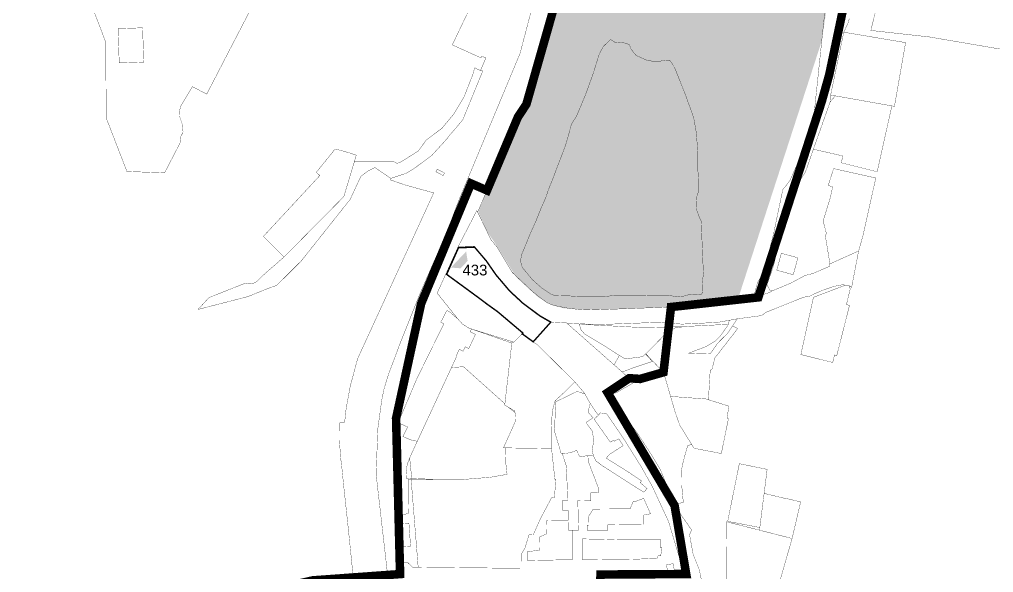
# Model space of a CAD drawing. Header units: millimetres. Extents: x 21689 to 31331, y 37531 to 43751.
# Drawn here: x 30198 to 30881, y 42237 to 42625 of the extents above; entities that cross this region are included whole.
import ezdxf

# ---------------------------------------------------------------- set-up
doc = ezdxf.new("R2010")
doc.units = ezdxf.units.MM
doc.linetypes.add('DASHEDX2', pattern=[1.5, 1, -0.5])
doc.linetypes.add('МЕЖА', pattern=[4, 1, -1, 1, -1])
for name, color, linetype, lineweight in [('0 . 11 - границы ДМ проект', 10, 'МЕЖА', 0), ('00 границы ОКН', 1, 'Continuous', 40), ('00 номер ОКН', 7, 'Continuous', 15), ('CONTUR', 150, 'Continuous', 9)]:
    doc.layers.add(name, color=color, linetype=linetype, lineweight=lineweight)
doc.layers.add('0.1 ОКН', color=1, linetype='Continuous', lineweight=9, transparency=0.4)
doc.layers.add('00 Дороги', color=252, linetype='Continuous', lineweight=9, transparency=0.2)
doc.layers.add('00 Парки и скверы', color=114, linetype='Continuous', lineweight=9, true_color=0x00a945, transparency=0.5)
doc.styles.get("Standard").update_dxf_attribs({"font": 'arial.ttf'})

# ---------------------------------------------------------------- blocks, each defined once
blk = doc.blocks.new('участки все')
at = {"layer": 'CONTUR', "const_width": 0.2}
for points in [[(7777.369482910002, 4593.638327179993), (7771.406198870001, 4613.669551699997), (7767.943862700002, 4625.272517869998), (7766.374618000002, 4630.546523889999), (7754.874309480001, 4655.34250793), (7747.320202490001, 4668.788116669995), (7734.572671820003, 4689.193215849998), (7725.916579309999, 4701.855701389999), (7722.874518840002, 4706.292261729998), (7718.572892570001, 4706.838121879998), (7717.20841381, 4705.239019369997), (7714.815375860002, 4708.305647749999), (7711.364436629999, 4713.468465919999), (7707.27656771, 4720.791028239997), (7700.526835090001, 4728.644344689993), (7683.584725480002, 4745.483684939994), (7674.877401559999, 4754.146972279996), (7663.721473789999, 4762.247752929994), (7657.77331972, 4756.488846479995), (7628.094354110003, 4765.693232509998), (7626.531003620003, 4766.127167679996), (7621.67824455, 4769.211458239995), (7618.42383253, 4772.841274439997), (7604.019490919999, 4790.841759849994), (7618.675608780002, 4823.247244689999), (7629.922425960001, 4823.695039849997), (7638.475441270002, 4813.444118189996), (7645.373750000003, 4803.538531359998), (7654.9215238, 4792.292383139996), (7664.170555740001, 4783.740799899999), (7676.124197380002, 4774.837807599993), (7683.72762134, 4770.491406089997), (7694.848542989999, 4769.90113405), (7738.75519476, 4731.159018709994), (7723.570342860003, 4721.041552769995), (7725.708293050001, 4718.948826379993), (7731.23357068, 4710.804259339995), (7744.464516060002, 4692.581749409997), (7753.962235930001, 4678.066385659993), (7760.496699810002, 4667.256378479993), (7765.307488640003, 4655.552766089996), (7770.586472880001, 4641.771993559996), (7782.476418770002, 4624.79001479), (7781.072859510001, 4621.291518039994), (7783.573884760001, 4607.643278669995), (7787.927032670002, 4596.746671399997), (7798.43618533, 4545.095972529998)], [(7707.92553004, 5309.158926929995), (7674.80545417, 5211.186429829999), (7670.582099859998, 5190.721172109995), (7669.26332034, 5180.351402559995), (7667.731494359999, 5155.414947089994), (7668.47068378, 5134.463703279994), (7678.088413860002, 5085.336612359999), (7680.013638600001, 5062.167216869995), (7679.030996410002, 5031.952371859996), (7676.117904770002, 5012.157047839995), (7662.21602131, 4959.130099409994), (7619.456054260002, 4856.585179509995), (7610.297087400002, 4832.485498839997), (7592.214136130002, 4791.142513029997), (7577.802535800002, 4755.113293189999), (7569.699151070003, 4733.337437869995), (7566.85712838, 4724.060983209994), (7565.10862576, 4715.667782579999), (7562.43778851, 4696.018741219996), (7561.158757330002, 4664.078430729998), (7578.294824570003, 4514.256568859994)], [(7544.937541890002, 4593.457024149997), (7541.777364360001, 4624.795305729996), (7538.266411200003, 4657.38895447), (7536.90465588, 4670.989759669995), (7536.46069394, 4673.996547299998), (7535.382087170001, 4687.803016699996), (7535.428409820001, 4699.972267769997), (7539.121818990003, 4700.195717369999), (7540.159628990001, 4709.849795899994), (7543.018259830002, 4725.435976319997), (7548.205285219999, 4744.836493759998), (7601.595988389999, 4861.14862606), (7581.043251450002, 4866.843297749998), (7571.185816680001, 4870.274217399995), (7571.541502800002, 4871.298767919994), (7582.699329430001, 4875.077913139998), (7588.353411980003, 4878.611329149993), (7600.380650660001, 4887.577144329997), (7609.991278069999, 4898.069955579995), (7613.02996358, 4901.903415599998), (7617.132482569999, 4906.640583559994), (7622.00089639, 4912.416020799995), (7635.984438370001, 4946.611791789997), (7634.39078907, 4947.026191669997), (7638.206919560001, 4955.917729409994), (7635.243395650002, 4956.993102029999), (7634.756056410002, 4955.860567949996), (7614.6352792, 4964.94861855), (7633.51988377, 5004.439326169995)], [(7685.788697830002, 4990.659048699999), (7681.059620560002, 4972.431524889994), (7678.698703310002, 4963.227707699996), (7676.207204900002, 4953.985889949996), (7673.5613031, 4944.456437299995), (7666.59743776, 4923.303140969998), (7660.649518960003, 4914.294244949997), (7651.169258240003, 4892.069480939994), (7641.574326960003, 4868.886475019994), (7632.379464910002, 4847.667335519997), (7637.343180510001, 4837.461370159996), (7641.684805389999, 4828.424925959996), (7645.77865299, 4823.452261389997), (7656.730597860001, 4805.294637669998), (7671.191679930001, 4791.653269609997), (7680.698870280001, 4784.287729719995), (7684.41425352, 4782.680848609998), (7688.398606270003, 4781.659847149996), (7696.176237580004, 4780.200767729999), (7703.812935870003, 4779.333844019995), (7711.907639839999, 4778.989905799994), (7768.059584750002, 4781.090144909998), (7776.089355520001, 4781.07719959), (7780.193430160001, 4781.344360269999), (7792.19777523, 4783.59055062), (7808.227581180003, 4784.235112489994), (7815.20652987, 4784.168256649994), (7821.652964600001, 4786.549544469999), (7825.453187909999, 4787.871353159993), (7827.180757550002, 4792.284884309999), (7828.76301287, 4798.310633889996), (7830.8039718, 4801.639370919998), (7832.50929791, 4805.253245729996), (7836.173890570001, 4816.65709031), (7837.922901149998, 4824.430279389999), (7839.908946220003, 4832.00983987), (7846.459384050001, 4863.389416929996), (7851.385283260002, 4869.653969039995), (7862.74332107, 4894.999957669999), (7867.939773260001, 4911.750323569998), (7879.734569380001, 5024.399262499995)], [(7893.034534760001, 4983.255786729998), (7892.610797110002, 4981.052284039993), (7889.240744910003, 4973.863915139999), (7889.240744910003, 4973.863915139999), (7880.046013819999, 4929.794883929993), (7879.774879970002, 4925.149054589994), (7867.934158120002, 4891.790491369997), (7862.452932980002, 4876.034481449998), (7856.784032980002, 4866.961317440001), (7853.51034275, 4860.841467169993), (7849.829560310002, 4845.767886259993), (7844.902529400002, 4827.673399019993), (7842.063567880003, 4818.596903919999), (7839.74988793, 4809.212367209998), (7835.345720460002, 4796.529851629995), (7837.529313990002, 4792.846432949999), (7839.303991209999, 4792.499261869997), (7836.73255633, 4791.098639329997), (7825.453187909999, 4787.871353159993), (7827.180757550002, 4792.284884309999), (7828.76301287, 4798.310633889996), (7830.8039718, 4801.639370919998), (7832.50929791, 4805.253245729996), (7836.173890570001, 4816.65709031), (7837.922901149998, 4824.430279389999), (7839.908946220003, 4832.00983987), (7846.459384050001, 4863.389416929996), (7851.385283260002, 4869.653969039995), (7862.74332107, 4894.999957669999), (7867.939773260001, 4911.750323569998), (7868.852000000003, 4920.386320569996), (7873.797071630001, 4925.290583639995), (7879.053521330003, 4944.000021959997), (7901.634062110002, 5081.843701489997)], [(7480.535525420001, 5004.121785349998), (7442.377854520001, 4930.466266819997), (7432.31726015, 4935.650294679995), (7425.564771480001, 4924.383719199999), (7423.88076796, 4921.509512369993), (7423.2885433, 4918.098590319998), (7423.415535480002, 4914.63665611), (7425.203807100003, 4909.29929078), (7425.755281590001, 4904.170862079998), (7425.60112612, 4902.593227109996), (7424.430532910003, 4901.901152669998), (7423.817843560001, 4896.500549829994), (7412.831869050002, 4875.208823579996), (7386.386566749999, 4876.163735599999), (7371.842358420003, 4913.766321619995), (7371.535014110003, 4966.840877769995), (7358.883146690001, 5000.024506139999)]]:
    blk.add_lwpolyline(points, dxfattribs=at)
for points in [[(7903.86391896, 5006.72987199), (7907.25560684, 5006.187941479999), (7906.438372000001, 5000.490478669998), (7908.36979588, 4999.930907509996), (7914.01084118, 4998.694538349998), (7908.23933204, 4975.083009409995), (7949.24936836, 4970.52509553), (8016.163992870003, 4959.090570349996), (8052.07740124, 4958.670678009999), (8057.441531980002, 4968.738498089995), (8056.570802320003, 4983.711761889994), (8054.75621729, 5097.04902857), (8048.522299460001, 5105.93444207), (8031.265151449998, 5106.768680589993), (7988.923581589999, 5115.796977039995), (7979.998528140001, 5117.423630959994), (7962.961935340001, 5065.394721709999), (7917.317175740001, 5076.173585919998), (7915.551578220003, 5076.460619469996), (7903.86391896, 5006.72987199)], [(7380.170722080002, 4976.358623879998), (7397.389497660002, 4976.934974099997), (7398.190604400003, 4952.842777399993), (7380.981979610002, 4952.276270669994), (7380.170722080002, 4976.358623879998)], [(7780.983845860003, 4789.862224969998), (7785.10837491, 4790.159072259994), (7789.042843850002, 4789.798832159998), (7790.500822000002, 4791.626501599996), (7790.178947849999, 4799.341399729994), (7790.808569070003, 4804.541739119995), (7790.618940390003, 4808.484627169994), (7790.266920649999, 4816.189986929996), (7789.232551510003, 4841.375726159997), (7788.078654950002, 4843.733384679996), (7786.129503830001, 4849.01320827), (7785.739436790001, 4857.4991477), (7787.31780851, 4861.964963239996), (7787.352329190001, 4869.444405539995), (7786.85626882, 4878.191966879996), (7786.92008556, 4888.890948099994), (7786.37800715, 4895.939220699998), (7785.746668150001, 4903.688857299997), (7784.100528860003, 4913.084025689997), (7783.168369710002, 4916.208286349996), (7777.995494630002, 4930.387436209996), (7771.188025490002, 4947.531603329997), (7769.236827500001, 4951.371464569994), (7767.196358230001, 4953.952697579996), (7766.256429080001, 4953.957089419994), (7763.03995157, 4954.186338069995), (7759.756800300002, 4953.326611769997), (7755.926794139999, 4953.325255429998), (7750.67243885, 4954.345704319996), (7743.55160115, 4957.554723879999), (7740.185180610002, 4961.706253669996), (7738.76895546, 4965.217925199999), (7735.72468599, 4966.244534179998), (7728.445606770002, 4966.955986339999), (7725.703055310001, 4968.747972689999), (7720.689987970001, 4963.974748869993), (7717.717247759999, 4958.570286499998), (7717.325751660003, 4957.166286149994), (7715.055436540002, 4949.961075079999), (7712.944729800002, 4943.383417749996), (7710.19855673, 4935.79549407), (7707.549863219999, 4928.696075929998), (7704.508048020001, 4921.392677749995), (7701.90465542, 4915.292562119997), (7698.057424980001, 4908.941492359998), (7696.345552090003, 4902.287728069998), (7693.99438601, 4894.373756859997), (7690.315669400003, 4884.660118839994), (7687.491965610004, 4877.233380859994), (7686.419961430002, 4874.48980476), (7684.44713729, 4869.080031149999), (7682.873309779999, 4865.56414142), (7680.217116620003, 4857.974838939997), (7676.806662850002, 4850.107086119999), (7673.302451380002, 4841.340771969997), (7669.504587589999, 4832.988952369997), (7663.209680330002, 4817.645390619997), (7662.660508910001, 4814.433810629998), (7662.79694488, 4812.241729469999), (7663.705895340001, 4808.907824229994), (7670.862974880002, 4800.228271599998), (7677.354768330002, 4794.46889507), (7683.77877905, 4790.160551289999), (7686.452984359999, 4789.129609729999), (7695.61019172, 4788.949402489998), (7704.651761270001, 4788.400967169997), (7722.003906550002, 4788.545284339998), (7729.254581650002, 4789.244265119996), (7751.001850979999, 4789.071288749997), (7765.634642160003, 4789.257242259998), (7774.676870120003, 4788.098799259998), (7780.983845860003, 4789.862224969998)], [(7780.983845860003, 4789.862224969998), (7774.676870120003, 4788.098799259998), (7765.634642160003, 4789.257242259998), (7751.001850979999, 4789.071288749997), (7729.254581650002, 4789.244265119996), (7722.003906550002, 4788.545284339998), (7704.651761270001, 4788.400967169997), (7695.61019172, 4788.949402489998), (7686.452984359999, 4789.129609729999), (7683.77877905, 4790.160551289999), (7677.354768330002, 4794.46889507), (7670.862974880002, 4800.228271599998), (7663.705895340001, 4808.907824229994), (7662.79694488, 4812.241729469999), (7662.660508910001, 4814.433810629998), (7663.209680330002, 4817.645390619997), (7669.504587589999, 4832.988952369997), (7673.302451380002, 4841.340771969997), (7676.806662850002, 4850.107086119999), (7680.217116620003, 4857.974838939997), (7682.873309779999, 4865.56414142), (7684.44713729, 4869.080031149999), (7686.419961430002, 4874.48980476), (7687.491965610004, 4877.233380859994), (7690.315669400003, 4884.660118839994), (7693.99438601, 4894.373756859997), (7696.345552090003, 4902.287728069998), (7698.057424980001, 4908.941492359998), (7701.90465542, 4915.292562119997), (7704.508048020001, 4921.392677749995), (7707.549863219999, 4928.696075929998), (7710.19855673, 4935.79549407), (7712.944729800002, 4943.383417749996), (7715.055436540002, 4949.961075079999), (7717.325751660003, 4957.166286149994), (7717.717247759999, 4958.570286499998), (7720.689987970001, 4963.974748869993), (7725.703055310001, 4968.747972689999), (7728.445606770002, 4966.955986339999), (7735.72468599, 4966.244534179998), (7738.76895546, 4965.217925199999), (7740.185180610002, 4961.706253669996), (7743.55160115, 4957.554723879999), (7750.67243885, 4954.345704319996), (7755.926794139999, 4953.325255429998), (7759.756800300002, 4953.326611769997), (7763.03995157, 4954.186338069995), (7766.256429080001, 4953.957089419994), (7767.196358230001, 4953.952697579996), (7769.236827500001, 4951.371464569994), (7771.188025490002, 4947.531603329997), (7777.995494630002, 4930.387436209996), (7783.168369710002, 4916.208286349996), (7784.100528860003, 4913.084025689997), (7785.746668150001, 4903.688857299997), (7786.37800715, 4895.939220699998), (7786.92008556, 4888.890948099994), (7786.85626882, 4878.191966879996), (7787.352329190001, 4869.444405539995), (7787.31780851, 4861.964963239996), (7785.739436790001, 4857.4991477), (7786.129503830001, 4849.01320827), (7788.078654950002, 4843.733384679996), (7789.232551510003, 4841.375726159997), (7790.266920649999, 4816.189986929996), (7790.618940390003, 4808.484627169994), (7790.808569070003, 4804.541739119995), (7790.178947849999, 4799.341399729994), (7790.500822000002, 4791.626501599996), (7789.042843850002, 4789.798832159998), (7785.10837491, 4790.159072259994), (7780.983845860003, 4789.862224969998)], [(7889.240744910003, 4973.863915139999), (7932.618570440002, 4966.549758119996), (7924.804018580002, 4921.839601709995), (7880.046013819999, 4929.794883929993), (7889.240744910003, 4973.863915139999)], [(7630.390832759999, 4948.987430599999), (7631.470011019999, 4948.280909109999), (7634.39078907, 4947.026191669997), (7635.984438370001, 4946.611791789997), (7622.00089639, 4912.416020799995), (7617.132482569999, 4906.640583559994), (7613.02996358, 4901.903415599998), (7609.991278069999, 4898.069955579995), (7600.380650660001, 4887.577144329997), (7588.353411980003, 4878.611329149993), (7582.699329430001, 4875.077913139998), (7571.541502800002, 4871.298767919994), (7560.338236229999, 4878.920280469996), (7555.027239490001, 4876.241608249999), (7550.431833030001, 4872.621982339995), (7542.95571962, 4856.546504709993), (7508.66507322, 4813.391678709995), (7491.452748179999, 4796.255274809999), (7485.139032430002, 4794.051952319998), (7471.39318672, 4788.442435089993), (7436.33498471, 4779.40924488), (7443.941945090002, 4787.702748429998), (7469.315920720001, 4797.764211759997), (7471.26979151, 4797.364296859996), (7472.739289360001, 4797.331797169994), (7474.724482950001, 4797.671400399995), (7475.951387770002, 4798.122613599996), (7477.383908880002, 4798.940677419996), (7479.19996582, 4800.642866089998), (7482.104290769999, 4803.53838831), (7496.536692310001, 4816.107370879996), (7538.556622359999, 4858.563854339998), (7545.909849560001, 4882.9411865), (7573.770575180002, 4882.994598549995), (7575.861857350003, 4881.772582099999), (7578.82059924, 4882.997275399997), (7590.624158820003, 4890.416520769999), (7596.413588980002, 4898.217849599998), (7607.35914225, 4906.420228839998), (7615.345916640002, 4916.007906249994), (7621.79744916, 4926.559086859998), (7622.855829880002, 4928.412874980001), (7627.92367395, 4941.335233409998), (7628.954157480002, 4943.979445859993), (7630.390832759999, 4948.987430599999)], [(7879.774879970002, 4925.149054589994), (7883.336960460001, 4929.204496759994), (7922.98904524, 4922.167390399998), (7912.69181752, 4875.975251759999), (7887.607681030001, 4882.229300199993), (7888.47188827, 4887.076047799993), (7867.934158120002, 4891.790491369997), (7879.774879970002, 4925.149054589994)], [(7482.119221150002, 4830.638075289993), (7521.681881920001, 4873.272182529996), (7519.237219680002, 4875.579606359999), (7532.37581636, 4891.818383229998), (7535.705378800002, 4891.137404989997), (7542.336701380001, 4889.265875879996), (7547.280262430001, 4887.540188439999), (7538.556622359999, 4858.563854339998), (7496.536692310001, 4816.107370879996), (7495.661292830002, 4817.06077135), (7482.119221150002, 4830.638075289993)], [(7604.079872280003, 4877.730537579999), (7609.1891536, 4875.072316319995), (7608.271964430001, 4873.296365889997), (7603.162683090002, 4875.954587129999), (7604.079872280003, 4877.730537579999)], [(7878.324148290001, 4866.321510319998), (7882.115755270003, 4878.183406349999), (7911.71452758, 4871.580233999994), (7902.716107200001, 4831.188182079998), (7899.660556130003, 4820.375011899996), (7879.542655540001, 4811.363080439995), (7876.406613940002, 4830.561018009998), (7876.972919660002, 4832.932337329999), (7874.773284070001, 4841.445981589997), (7879.782582120002, 4857.729215139996), (7881.450847039999, 4865.453639709994), (7878.324148290001, 4866.321510319998)], [(7631.846281090002, 4848.765495439998), (7632.379464910002, 4847.667335519997), (7637.343180510001, 4837.461370159996), (7641.684805389999, 4828.424925959996), (7645.77865299, 4823.452261389997), (7656.730597860001, 4805.294637669998), (7671.191679930001, 4791.653269609997), (7680.698870280001, 4784.287729719995), (7684.41425352, 4782.680848609998), (7688.398606270003, 4781.659847149996), (7696.176237580004, 4780.200767729999), (7703.812935870003, 4779.333844019995), (7711.907639839999, 4778.989905799994), (7768.059584750002, 4781.090144909998), (7776.089355520001, 4781.07719959), (7780.193430160001, 4781.344360269999), (7792.19777523, 4783.59055062), (7808.227581180003, 4784.235112489994), (7815.20652987, 4784.168256649994), (7821.652964600001, 4786.549544469999), (7825.453187909999, 4787.871353159993), (7836.73255633, 4791.098639329997), (7839.303991209999, 4792.499261869997), (7851.622661970004, 4797.640626989996), (7862.551310030001, 4803.43327211), (7864.035090130001, 4803.680552559999), (7865.450111520001, 4804.008885449999), (7868.2838281, 4804.905493999999), (7879.235934090001, 4809.617783949994), (7879.542655540001, 4811.363080439995), (7899.660556130003, 4820.375011899996), (7894.706556000001, 4794.640971549998), (7894.17893083, 4795.449046769994), (7892.152581940002, 4796.340068969999), (7888.327475510003, 4796.658634769999), (7885.050142520002, 4796.178816799998), (7881.64686819, 4795.31092874), (7873.785566130002, 4792.611306129998), (7867.241346850002, 4789.721518049999), (7865.787913510001, 4788.843775489993), (7860.913764970003, 4787.918408429999), (7834.843703400001, 4777.457614859995), (7831.417008250003, 4775.060091269995), (7814.52260539, 4772.808773469995), (7800.563674320001, 4770.262511119995), (7792.348130109999, 4769.898302109999), (7775.766005380003, 4769.102196839994), (7758.61479086, 4770.324797169997), (7716.330719380003, 4768.742221339999), (7694.848542989999, 4769.90113405), (7683.72762134, 4770.491406089997), (7676.124197380002, 4774.837807599993), (7664.170555740001, 4783.740799899999), (7654.9215238, 4792.292383139996), (7645.373750000003, 4803.538531359998), (7638.475441270002, 4813.444118189996), (7629.922425960001, 4823.695039849997), (7618.675608780002, 4823.247244689999), (7631.846281090002, 4848.765495439998)], [(7853.836603970001, 4803.776703809999), (7842.244077359999, 4806.874187449998), (7845.426134450001, 4818.765417989999), (7857.02819926, 4815.637788099993), (7853.836603970001, 4803.776703809999)], [(7867.983762780001, 4787.920158149995), (7890.57403037, 4796.434238159999), (7892.152581940002, 4796.340068969999), (7892.83751894, 4796.009583109997), (7893.170243290002, 4795.534490669997), (7893.773611, 4793.795259619997), (7891.114903980001, 4782.776013629998), (7893.276885670002, 4782.25291327), (7884.348381160002, 4747.07976547), (7882.75442654, 4747.474169049993), (7881.513574040001, 4742.193189779995), (7870.635059280001, 4744.89974067), (7867.60665252, 4745.656105819995), (7863.64168447, 4746.63680986), (7859.148832720002, 4747.755595839997), (7865.813006510001, 4778.073435469996), (7867.983762780001, 4787.920158149995)], [(7608.780547239999, 4769.358936309997), (7606.57760724, 4770.472662029998), (7610.844133890001, 4778.737308079995), (7613.192445930002, 4777.321357559994), (7618.42383253, 4772.841274439997), (7621.67824455, 4769.211458239995), (7626.531003620003, 4766.127167679996), (7628.094354110003, 4765.693232509998), (7627.154108760001, 4763.717635639994), (7630.906880820003, 4761.940182659993), (7626.214427270003, 4751.982064189993), (7623.702479510001, 4753.160520779995), (7622.26581638, 4750.112528289995), (7619.5256071, 4751.404479429999), (7617.73662584, 4747.551884069995), (7617.276878680001, 4745.608930039998), (7614.060925870003, 4738.688193729998), (7610.15186531, 4730.258074719997), (7609.903350270001, 4729.701881659996), (7599.199916280003, 4706.615841479993), (7590.058322029999, 4686.91587533), (7589.748854960003, 4686.950613439999), (7585.174947390001, 4688.000640689999), (7579.960330750001, 4690.310473569996), (7583.291509180002, 4696.91944772), (7576.688858929999, 4700.01053023), (7586.08744558, 4722.126553779999), (7589.956927080002, 4731.237277079999), (7595.323765590001, 4742.13506796), (7599.112137530003, 4749.867037439996), (7608.780547239999, 4769.358936309997)], [(7798.861820490002, 4757.078620329994), (7802.301680210003, 4760.335939339994), (7807.98220238, 4768.208932909998), (7808.9770852, 4771.793685909993), (7814.52260539, 4772.808773469995), (7807.828487330001, 4762.741308099998), (7802.29437072, 4757.246063439998), (7800.505399900001, 4755.353462059996), (7795.627700920002, 4748.318172749997), (7780.58419541, 4748.738503879998), (7792.524536510002, 4753.335665989994), (7798.861820490002, 4757.078620329994)], [(7622.488873040002, 4739.20915101), (7651.521075399999, 4713.234729179996), (7656.373088340003, 4755.820287979993), (7628.094354110003, 4765.693232509998), (7627.154108760001, 4763.717635639994), (7630.906880820003, 4761.940182659993), (7626.214427270003, 4751.982064189993), (7623.702479510001, 4753.160520779995), (7622.26581638, 4750.112528289995), (7619.5256071, 4751.404479429999), (7617.73662584, 4747.551884069995), (7617.276878680001, 4745.608930039998), (7614.060925870003, 4738.688193729998), (7622.488873040002, 4739.20915101)], [(7775.187205329999, 4767.221066219994), (7748.418731630001, 4766.660924639996), (7716.314598780002, 4768.342469649993), (7703.744788300003, 4769.004925529997), (7704.905564180001, 4765.137166989997), (7707.647599980003, 4762.005194859994), (7711.186288250003, 4759.961021089998), (7721.462127750001, 4753.813709289999), (7723.610486820001, 4752.400820789996), (7731.829218040002, 4747.095002809998), (7735.921802920002, 4744.652350029995), (7748.146297610002, 4746.255173519996), (7750.106758870002, 4748.245149119997), (7750.283960660003, 4748.062436659995), (7751.07617388, 4748.860303959999), (7763.510877100002, 4761.579865989996), (7767.633837510003, 4764.38672794), (7770.944895610002, 4766.416023999998), (7775.290443850001, 4766.77948723), (7775.27488777, 4767.069724289998), (7775.187205329999, 4767.221066219994)], [(7750.395771350003, 4748.180724259997), (7762.778830260002, 4735.321175319994), (7764.387910950002, 4730.036558899999), (7767.759500129999, 4718.384981209994), (7792.73180728, 4716.582636479993), (7794.314080880003, 4716.078412219999), (7795.550570620001, 4736.749399119996), (7796.845266830001, 4737.709572149993), (7798.89451065, 4745.498165359997), (7814.81796013, 4765.974278389999), (7811.236986250001, 4767.869099739997), (7807.828487330001, 4762.741308099998), (7802.29437072, 4757.246063439998), (7800.505399900001, 4755.353462059996), (7795.627700920002, 4748.318172749997), (7780.58419541, 4748.738503879998), (7792.524536510002, 4753.335665989994), (7798.861820490002, 4757.078620329994), (7802.301680210003, 4760.335939339994), (7807.98220238, 4768.208932909998), (7808.183637690003, 4768.955845749995), (7775.668927869999, 4767.333690059997), (7775.187205329999, 4767.221066219994), (7775.27488777, 4767.069724289998), (7775.290443850001, 4766.77948723), (7770.944895610002, 4766.416023999998), (7767.633837510003, 4764.38672794), (7763.510877100002, 4761.579865989996), (7751.07617388, 4748.860303959999), (7750.395771350003, 4748.180724259997)], [(7656.373088340003, 4755.820287979993), (7657.77331972, 4756.488846479995), (7663.721473789999, 4762.247752929994), (7674.877401559999, 4754.146972279996), (7683.584725480002, 4745.483684939994), (7700.526835090001, 4728.644344689993), (7692.686367130001, 4720.774419329995), (7686.814779600002, 4715.444338839996), (7685.65488368, 4711.532112289998), (7684.79614097, 4707.695274489998), (7684.524808720002, 4703.689443449999), (7684.312735350002, 4697.022714789993), (7684.289106039999, 4683.72312504), (7684.260634590002, 4681.863567739994), (7651.957251890002, 4682.288161059994), (7650.537589750001, 4682.30989733), (7659.286213720003, 4701.815877939997), (7659.057646110003, 4701.909377199998), (7659.091169060001, 4704.098856089993), (7658.62629385, 4707.045963249998), (7658.434253359999, 4708.218899379994), (7654.01342975, 4710.776577479999), (7651.416401800002, 4712.276335249997), (7651.521075399999, 4713.234729179996), (7656.373088340003, 4755.820287979993)], [(7731.829218040002, 4747.095002809998), (7735.921802920002, 4744.652350029995), (7748.146297610002, 4746.255173519996), (7750.106758870002, 4748.245149119997), (7755.03520173, 4742.919709549998), (7742.14013968, 4738.667163149999), (7733.821900999998, 4735.514536259993), (7728.109051290001, 4740.551987209998), (7731.829218040002, 4747.095002809998)], [(7653.063125520002, 4663.731295259997), (7641.181503670003, 4661.663220679998), (7631.610001420002, 4660.909771409999), (7621.827630460001, 4660.09955087), (7606.016951490001, 4660.051626279993), (7586.179478180001, 4660.865352459994), (7584.72907428, 4675.207510789994), (7587.606991820002, 4681.603425529996), (7614.070923490003, 4738.688040649998), (7622.488873040002, 4739.20915101), (7651.521075399999, 4713.234729179996), (7651.416401800002, 4712.276335249997), (7654.01342975, 4710.776577479999), (7658.62629385, 4707.045963249998), (7659.091169060001, 4704.098856089993), (7659.057646110003, 4701.909377199998), (7659.286213720003, 4701.815877939997), (7650.537589750001, 4682.30989733), (7651.957251890002, 4682.288161059994), (7652.173374239999, 4671.584890159997), (7653.063125520002, 4663.731295259997)], [(7776.99536611, 4644.313858179994), (7772.172936690001, 4642.847699309998), (7770.586472880001, 4641.771993559996), (7765.307488640003, 4655.552766089996), (7760.496699810002, 4667.256378479993), (7753.962235930001, 4678.066385659993), (7744.464516060002, 4692.581749409997), (7731.23357068, 4710.804259339995), (7725.708293050001, 4718.948826379993), (7729.022565800002, 4721.188073039993), (7729.316065279999, 4720.763580849998), (7746.064420080002, 4730.457109369999), (7746.407553640001, 4730.661854849997), (7762.778830260002, 4735.321175319994), (7764.387910950002, 4730.036558899999), (7770.779852660002, 4707.958776789993), (7774.093149930002, 4698.378083989999), (7782.524443460002, 4684.749045719996), (7779.720413260001, 4683.831981639996), (7777.817365260002, 4677.101145249995), (7776.05413094, 4670.358168169994), (7775.510519420001, 4666.856504939999), (7775.520212760003, 4656.386397160001), (7776.500746770001, 4645.971424779999), (7776.99536611, 4644.313858179994)], [(7702.133409600003, 4721.889771249997), (7707.65637202, 4720.125215509994), (7711.364436629999, 4713.468465919999), (7709.822325730002, 4707.452099509995), (7710.225339840002, 4706.995930659999), (7713.390385400002, 4703.407483989998), (7708.661750949999, 4700.229895829994), (7709.144793900003, 4699.122504079998), (7712.92626706, 4693.994625089995), (7713.752520699999, 4687.871997119997), (7712.874682850001, 4680.175466269997), (7713.573378159999, 4676.824781059993), (7709.232574569999, 4676.771242949995), (7708.11039206, 4676.628425129995), (7704.002489950003, 4676.111322799996), (7701.89005455, 4680.523649839996), (7698.662450030003, 4679.3730717), (7697.888194229999, 4679.094927299993), (7694.688238530002, 4678.443923969993), (7691.191826940002, 4678.677456399993), (7690.692252100001, 4678.705105249995), (7690.398656699999, 4680.429594159999), (7686.5917147, 4693.037835949995), (7686.458903910002, 4696.119858159996), (7686.50629917, 4697.909125969999), (7686.85151769, 4707.393805719999), (7687.363318890003, 4714.695942879997), (7702.133409600003, 4721.889771249997)], [(7767.759500129999, 4718.384981209994), (7792.73180728, 4716.582636479993), (7808.585301250001, 4711.589922939995), (7807.422526329999, 4702.917760539996), (7808.308946610003, 4702.684189489999), (7803.366079549999, 4678.329965889999), (7784.24269458, 4682.022748309996), (7782.524443460002, 4684.749045719996), (7774.093149930002, 4698.378083989999), (7770.779852660002, 4707.958776789993), (7767.759500129999, 4718.384981209994)], [(7654.01342975, 4710.776577479999), (7658.62629385, 4707.045963249998), (7658.434253359999, 4708.218899379994), (7654.01342975, 4710.776577479999)], [(7708.661750949999, 4700.229895829994), (7713.390385400002, 4703.407483989998), (7710.225339840002, 4706.995930659999), (7709.822325730002, 4707.452099509995), (7711.364436629999, 4713.468465919999), (7714.815375860002, 4708.305647749999), (7717.198569260003, 4705.249170069997), (7714.105363530001, 4702.426540619999), (7724.999277670002, 4687.009801829997), (7725.508285710002, 4686.292011129997), (7727.871301670003, 4687.795825469999), (7728.518898710001, 4686.985913179997), (7731.474529450003, 4688.660653369995), (7734.501541040001, 4683.894324919995), (7724.927669110002, 4677.760932899997), (7722.576889660001, 4675.096935469999), (7738.930039180002, 4664.856592519995), (7747.362289830002, 4659.127509059995), (7746.433066460003, 4657.87174106), (7751.24067788, 4653.798147889996), (7749.04169989, 4651.251825849999), (7743.840096330001, 4654.41145485), (7719.301421700002, 4670.167104299995), (7715.495045480001, 4673.01537275), (7713.573378159999, 4676.824781059993), (7712.874682850001, 4680.175466269997), (7713.752520699999, 4687.871997119997), (7712.92626706, 4693.994625089995), (7709.144793900003, 4699.122504079998), (7708.661750949999, 4700.229895829994)], [(7606.016951490001, 4660.051626279993), (7621.827630460001, 4660.09955087), (7631.610001420002, 4660.909771409999), (7641.181503670003, 4661.663220679998), (7653.063125520002, 4663.731295259997), (7652.173374239999, 4671.584890159997), (7651.957251890002, 4682.288161059994), (7684.260634590002, 4681.863567739994), (7686.581052050001, 4660.33811859), (7687.2602779, 4660.287719230001), (7686.303608730003, 4647.442413589997), (7684.4783303, 4647.750359009995), (7676.518726329999, 4632.75228167), (7671.361583890001, 4621.181283509999), (7668.443197200002, 4621.285965889998), (7665.486765010003, 4611.721265599998), (7662.872316870002, 4607.511309899993), (7662.813970350002, 4597.822238059998), (7590.70546148, 4598.556268089996), (7585.767174470003, 4660.061667919996), (7606.016951490001, 4660.051626279993)], [(7691.691248710002, 4678.639809929999), (7694.688238530002, 4678.443923969993), (7697.888194229999, 4679.094927299993), (7698.662450030003, 4679.3730717), (7701.89005455, 4680.523649839996), (7704.002489950003, 4676.111322799996), (7708.11039206, 4676.628425129995), (7709.232574569999, 4676.771242949995), (7709.752603839999, 4676.773280819994), (7709.991609709999, 4672.78963621), (7717.38679933, 4653.536480959999), (7717.342714730003, 4650.657166669996), (7711.814031360002, 4650.741815219997), (7711.879194069999, 4645.20083812), (7702.700920350001, 4645.311364779998), (7703.134190750003, 4624.624807519999), (7696.154933920003, 4624.671665249996), (7695.875217070002, 4638.405897419994), (7692.263933390001, 4638.321189449999), (7692.144352530002, 4645.532993869994), (7695.594908950003, 4645.570162829994), (7694.8667532, 4664.631241469993), (7694.430760400003, 4670.117896759999), (7691.691248710002, 4678.639809929999)], [(7582.162604600002, 4666.946833709997), (7583.375042760002, 4671.678254189996), (7584.512695180001, 4674.790825159994), (7584.719076650002, 4675.207663859997), (7586.179478180001, 4660.865352459994), (7585.679750130002, 4660.883003669995), (7582.281936139999, 4661.025026679999), (7582.453597930002, 4665.052384759998), (7582.162604600002, 4666.946833709997)], [(7815.98696658, 4671.206756729996), (7835.505968710001, 4667.227919009994), (7830.35159885, 4626.447001109998), (7807.818214120001, 4630.791988009995), (7815.98696658, 4671.206756729996)], [(7579.656011270002, 4635.165319239997), (7583.844919099999, 4636.401179509994), (7583.58723356, 4660.065044689996), (7585.767174470003, 4660.061667919996), (7590.70546148, 4598.556268089996), (7586.776089760002, 4598.596429429999), (7583.069946020001, 4602.113161189998), (7578.46920281, 4602.063602039998), (7577.77717243, 4613.034160479998), (7585.34211016, 4613.358334529999), (7584.200109130001, 4629.555764479999), (7579.756113400001, 4629.293806439993), (7579.656011270002, 4635.165319239997)], [(7748.86483386, 4646.884550470001), (7753.659253920003, 4636.071185209999), (7749.517226570002, 4635.284606039997), (7748.955523100001, 4635.173206609993), (7749.046134750003, 4628.681844029997), (7744.185149270001, 4628.616269859994), (7723.77128465, 4628.358823379996), (7723.824775299999, 4624.668018239994), (7715.803317320002, 4624.570833439997), (7709.283645060001, 4624.590654669999), (7709.235712969999, 4627.991375919999), (7710.298675100003, 4628.185100409996), (7710.233665219999, 4633.736075139998), (7710.30298827, 4634.345011479999), (7713.500158670001, 4639.386041439997), (7739.372111290002, 4639.519919989994), (7741.510911609999, 4644.667153659997), (7743.171587770001, 4644.711727139998), (7748.86483386, 4646.884550470001)], [(7833.37802946, 4650.380567559994), (7835.659676880002, 4649.835635769996), (7845.214480140002, 4647.539352829997), (7848.014166659999, 4646.866489969994), (7850.119071420002, 4646.53426344), (7855.001218259999, 4645.369518359999), (7858.99648564, 4644.408351359998), (7857.68029367, 4638.778526409994), (7853.271971969999, 4619.946098379994), (7852.993512410001, 4618.740366739999), (7844.427095510001, 4620.931516379998), (7839.157796720003, 4622.282188029996), (7832.94209189, 4623.867348989995), (7830.14301751, 4624.58020217), (7830.35159885, 4626.447001109998), (7832.001010910001, 4639.471694829997), (7832.331046450002, 4642.086631179998), (7833.37802946, 4650.380567559994)], [(7680.87610089, 4631.275572139995), (7696.022647920003, 4631.05366718), (7696.154933920003, 4624.671665249996), (7699.12468614, 4624.656196069998), (7699.106534070001, 4603.876550629997), (7697.186225770001, 4603.855952029997), (7667.427999430002, 4603.31157418), (7667.411905780001, 4608.791800819999), (7667.413082310003, 4609.521780169997), (7675.888212900002, 4610.512016019995), (7675.97134819, 4619.860709239998), (7680.7840392, 4621.997015449997), (7680.87610089, 4631.275572139995)], [(7807.00350889, 4630.484463019995), (7852.993512410001, 4618.740366739999), (7843.26481031, 4584.859458299994), (7834.176575140002, 4586.278599749996), (7819.181480350002, 4587.248181219998), (7817.91270148, 4587.327606799997), (7807.27126647, 4589.190527209997), (7807.00350889, 4630.484463019995)], [(7705.909675130001, 4618.452335539994), (7725.67404962, 4618.0897291), (7741.568225279999, 4618.366375959995), (7760.507847010001, 4618.346395789995), (7760.47859255, 4612.516866109996), (7761.56603685, 4612.350217159997), (7760.88892723, 4606.660606109995), (7758.948930140002, 4606.660308909996), (7758.771107070002, 4604.843038489998), (7741.130305290001, 4604.133134889998), (7705.934755059999, 4603.76200599), (7705.909675130001, 4618.452335539994)], [(7770.340506280001, 4596.315935449995), (7765.590002150002, 4595.628671729995), (7764.912736070001, 4600.379022829998), (7769.663240220001, 4601.066286489993), (7770.340506280001, 4596.315935449995)]]:
    blk.add_lwpolyline(points, close=True, dxfattribs=at)

msp = doc.modelspace()

# ---------------------------------------------------------------- hatches: boundary and pattern name
at = {"layer": '0.1 ОКН', "transparency": 33554585}
h = msp.add_hatch(color=1, dxfattribs=at)
h.dxf.hatch_style = 1
h.paths.add_polyline_path([(30507.19542191748, 42450.58971971081), (30512.12917238687, 42455.76536913268), (30511.08945486002, 42462.41543722161), (30500.41484334145, 42451.12419627099)])
at = {"layer": '00 Парки и скверы'}
h = msp.add_hatch(color=256, dxfattribs=at)
h.dxf.hatch_style = 1
edge = h.paths.add_edge_path()
edge.add_line((30837.66564028413, 43448.49250195999), (30812.705, 43443.575))
edge.add_line((30812.705, 43443.575), (30797.5685287, 43373.25902415999))
edge.add_line((30797.5685287, 43373.25902415999), (30627.79324233, 42979.09036925))
edge.add_line((30627.79324233, 42979.09036925), (30572.79299257, 42815.92515511))
edge.add_line((30572.79299257, 42815.92515511), (30581.39016593, 42739.20179252))
edge.add_arc((30249.48384435861, 42713.11291832956), 332.9300762255876, -17.809761889056517, 4.494386422828882, ccw=False)
edge.add_line((30566.45901090272, 42611.28375035737), (30553.34306316, 42565.66186988))
edge.add_line((30553.34306316, 42565.66186988), (30547.39514436, 42556.65297385999))
edge.add_line((30547.39514436, 42556.65297385999), (30525.72109807281, 42505.24778370114))
edge.add_line((30525.72109807281, 42505.24778370114), (30519.59445270215, 42490.08303495483))
edge.add_line((30519.59445270215, 42490.08303495483), (30525.77327844033, 42476.32909762868))
edge.add_line((30525.77327844033, 42476.32909762868), (30531.51630957238, 42468.02733168646))
edge.add_line((30531.51630957238, 42468.02733168646), (30546.18834615622, 42444.39419392675))
edge.add_line((30546.18834615622, 42444.39419392675), (30561.80669526546, 42430.22277882503))
edge.add_line((30561.80669526546, 42430.22277882503), (30568.5166654857, 42426.25480325487))
edge.add_line((30568.5166654857, 42426.25480325487), (30574.00752455966, 42424.05975937121))
edge.add_line((30574.00752455966, 42424.05975937121), (30579.57864578904, 42422.5833032736))
edge.add_line((30579.57864578904, 42422.5833032736), (30596.02313063858, 42421.44534646118))
edge.add_line((30596.02313063858, 42421.44534646118), (30654.79206253201, 42423.33492174573))
edge.add_line((30654.79206253201, 42423.33492174573), (30701.08874625845, 42426.93342907783))
edge.add_line((30701.08874625845, 42426.93342907783), (30760.54269703, 42610.05054054506))
edge.add_line((30760.54269703, 42610.05054054506), (30778.50243595436, 42728.91302362859))
edge.add_line((30778.50243595436, 42728.91302362859), (30803.3609013592, 42817.33160514727))
edge.add_line((30803.3609013592, 42817.33160514727), (30803.3008655, 42917.58893999999))
edge.add_line((30803.3008655, 42917.58893999999), (30727.12125978842, 42949.31015614787))
edge.add_line((30727.12125978842, 42949.31015614787), (30753.54849057009, 43004.99464168134))
edge.add_line((30753.54849057009, 43004.99464168134), (30822.937875, 42972.639149))
edge.add_line((30822.937875, 42972.639149), (30917.04698627026, 42930.24588992725))
edge.add_line((30917.04698627026, 42930.24588992725), (30876.746297, 42794.814263))
edge.add_line((30876.746297, 42794.814263), (30944.611574, 42759.913109))
edge.add_line((30944.611574, 42759.913109), (30954.3674573298, 42750.81159937254))
edge.add_line((30954.3674573298, 42750.81159937254), (31030.73415586495, 42735.24752812337))
edge.add_line((31030.73415586495, 42735.24752812337), (31057.15772466, 42750.27677828999))
edge.add_line((31057.15772466, 42750.27677828999), (31261.16372977, 43239.22040074999))
edge.add_line((31261.16372977, 43239.22040074999), (31200.22801675, 43266.25338926))
edge.add_line((31200.22801675, 43266.25338926), (31159.339921, 43264.733556))
edge.add_line((31159.339921, 43264.733556), (31091.974415, 43325.5783))
edge.add_line((31091.974415, 43325.5783), (31030.83524853704, 43397.77160590068))
edge.add_line((31030.83524853704, 43397.77160590068), (30974.06390645161, 43434.0146775))
edge.add_line((30974.06390645161, 43434.0146775), (30837.66564028413, 43448.49250195999))

# ---------------------------------------------------------------- linework, layer by layer
at = {"layer": '0 . 11 - границы ДМ проект', "color": 7, "linetype": 'DASHEDX2', "lineweight": 100, "ltscale": 9, "transparency": 33554687, "const_width": 6, "flags": 128}
msp.add_lwpolyline([(22946.72510491731, 37638.62634446474), (22902.58275362352, 38352.09544947399), (23040.30552195036, 38403.74699439852), (23117.28987673577, 38401.20998066332), (23331.1420536978, 38342.16201107599), (23767.91543332974, 38429.68248831519), (23839.74239124, 38479.18059107), (23935.86335432742, 38610.41912232844), (23988.40132216, 38646.94820499), (24015.49430024, 38690.25421504), (24098.8452309, 38777.81996658), (24145.02916959996, 38828.88408843358), (24135.93365142038, 38857.74903914007), (24309.79136626136, 39159.02335676074), (24384.57904334093, 39142.81432697957), (24479.69044304418, 39275.03790042002), (24546.54025369158, 39209.37293054136), (24750.00699521847, 39350.12800903574), (25003.87553727916, 39639.79523174531), (25413.16423419, 40107.12354530999), (25363.28122043863, 40286.1963412378), (24989.22853481921, 40491.13671530629), (25395.27705222245, 40838.84090474431), (25660.55687700859, 41058.1212780236), (25845.23661174224, 41208.91797594001), (25792.92225945706, 41266.22521493745), (25888.27287515579, 41383.12165802711), (26058.62504157837, 41521.64746533834), (26092.19545014985, 41658.69000876763), (26130.82507784197, 41752.52885494488), (26159.06766021, 41742.26863351999), (26300.90294768, 42104.40990112), (26325.33535177233, 42112.11412577571), (26524.47797661, 42049.11658247), (26659.51670021, 41994.10879823), (26661.29681694, 41997.38156593999), (26646.24186780636, 42050.66573332276), (26706.45990802, 42026.98113369), (26859.65240616, 41970.83280222), (27006.59161047, 41919.76309608), (27172.97754121135, 41911.40656938787), (27384.06492399187, 41951.12446427483), (27369.53217738251, 42033.5881556695), (27673.2432763, 42086.299163), (27976.36208943, 41979.68805869), (28033.35021731, 41963.2255317), (28102.86024026, 41962.56134384), (28159.53544921, 41928.27357007), (28328.59992242, 41835.13504241), (28499.53452968, 41807.32807047), (28720.17246485, 41761.45017348), (29052.46195313211, 41622.8362771675), (29045.52470487974, 41606.09317728942), (29058.01506483, 41600.91798700999), (29065.19261988, 41619.04810909), (29089.18447916, 41611.33081662), (29476.61138263, 41567.36910858), (29694.10996345, 41552.13846409999), (29707.82845489, 41609.00136489), (29818.275139065, 41584.49707639499), (29941.90103675, 41545.70507110999), (30079.67228635, 41531.56698092), (30099.06303546, 41598.89996296), (30133.54357397405, 41631.14582509244), (30187.92633103131, 41657.25471079486), (30321.6596071154, 41749.6743683796), (30401.38263574907, 41749.67436839595), (30509.19471491012, 41676.73679472978), (30617.63335427429, 41749.6743684403), (30608.36187039, 41787.70236535), (30599.77219858887, 41907.49940916979), (30613.24786402192, 41930.64783038972), (30611.36174401594, 41954.38579577781), (30596.20036098, 41953.50793184999), (30593.66803204827, 42010.24730760449), (30597.05242802, 42063.37447629), (30605.37673080241, 42235.81472535373), (30665.45288897015, 42236.16617940241), (30657.33209828, 42284.13072247), (30610.31596798244, 42363.40028195169), (30625.51081777, 42373.5175948), (30633.15317981222, 42373.02058397977), (30649.52445566, 42377.67990423), (30654.80521015, 42423.44887381999), (30716.02784902182, 42430.23311197), (30760.54269703, 42567.64931254999), (30765.79914673, 42586.35875087), (30791.94896227, 42710.48550226), (30846.36596234, 42699.40050186), (30866.74415354, 42759.78235986999), (30939.13356086, 42753.23395767), (31030.96140422, 42735.48796885), (31057.15772466, 42750.27677828999), (31131.35464117867, 42919.39390898121), (31178.70652303, 43049.99406818), (31223.89605601, 43155.77153143999), (31261.16372977, 43239.22040074999), (31200.22801675, 43266.25338926), (31159.04111994206, 43264.61713918535), (31092.90331316364, 43324.58746368033), (31030.83524853704, 43397.77160590068), (30974.06390645161, 43434.0146775), (30837.6789623, 43448.49250195999), (30812.705, 43443.575), (30797.5685287, 43373.25902415999), (30670.04491227509, 43084.43450838327), (30627.79324233, 42979.09036925), (30572.79299257, 42815.92515511), (30581.39016593, 42739.20179252), (30580.07135906, 42670.05223768999), (30572.53432323, 42633.01777761), (30553.34306316, 42565.66186988), (30547.39514436, 42556.65297385999), (30525.72109807281, 42505.24778370114), (30514.50603629337, 42510.1075917977), (30479.51154115131, 42425.85737494091), (30461.95050270375, 42345.3832640727), (30464.74984954377, 42236.14262650891), (30403.52050363, 42231.71695613999), (30361.99926578958, 42222.30444943784), (30262.36972906, 42221.18809992), (30097.98451162034, 42200.40990911882), (30088.9462716438, 42269.8882103679), (30058.49243754998, 42273.90206414821), (30000.91284802227, 42267.83146293058), (30008.92580966462, 42181.87578158897), (29926.0240286, 42170.85978648), (29838.03744895606, 42159.36450204132), (29837.12383709, 42151.41822664), (29801.61662566, 42150.51865913999), (29804.07857113, 42118.48481974), (29746.29346473, 42112.7697388), (29727.00532503, 42117.6116394), (29726.76722718, 42121.26287929999), (29669.98646400891, 42116.48262229375), (29667.12373654, 42186.75173099), (29663.62250802323, 42276.82476183268), (29664.83122397, 42334.19663553), (29729.6717126, 42336.193867), (29743.29418113489, 42425.80320210827), (29681.44663512, 42426.64211347999), (29599.85191165767, 42422.04241824291), (29585.2883337, 42460.05436807999), (29593.54794175791, 42547.89601419552), (29586.22551206196, 42640.93108877819), (29612.42445620809, 42670.25992293473), (29566.57327661007, 42703.24376872109), (29536.54874412536, 42712.38059703462), (29485.12816521317, 42721.10504353844), (29445.22086842424, 42718.94205858544), (29271.8683758008, 42704.275412847), (29252.91371590861, 42692.41130837031), (29197.94774281655, 42673.03837105441), (29178.85069025564, 42668.76578992854), (29146.59228414582, 42665.68223076125), (29091.04407576824, 42663.10135964528), (29090.11812220958, 42694.3862204944), (29093.43460651, 42735.40527866999), (29109.45848563, 42731.73992254), (29114.94309622, 42754.24594576), (29105.61053462, 42762.56884649), (29115.29978938, 42813.46049171998), (29163.59491738, 42900.00099385998), (29195.32188205725, 42957.40854522219), (29200.52688315276, 43020.60481448934), (29169.0348664884, 43102.91209733505), (29094.38675376727, 43130.15592398119), (29034.06840834477, 43130.53740879444), (28931.04700203988, 43118.36538761878), (28819.40132517502, 43060.1083569729), (28798.63147856092, 43021.64063544854), (28799.7435021884, 42985.87842207693), (28707.96440893, 42909.0252998), (28686.58712993, 42891.67506201), (28665.24172863, 42871.73188222), (28655.12156687, 42859.96682858), (28647.8454703233, 42848.50093817119), (28636.34679172, 42823.08426065998), (28630.35631558, 42817.17597907998), (28632.11378886, 42786.96902715998), (28651.55515831, 42783.79133726), (28691.77825436, 42770.27542617), (28688.63081614, 42759.99360695), (28685.89634234, 42758.395475), (28674.40357506, 42734.05142049), (28670.95833958, 42721.95415807), (28465.92243485, 42806.49441173999), (28422.23013497, 42822.02345847999), (28375.90015172562, 42835.07284409375), (28353.71044403, 42839.03267097), (28334.90488412, 42842.59063102999), (28324.44671292, 42844.67077209), (28310.37114872, 42860.63633377), (28285.15205339, 42868.53187519), (28273.81454987, 42871.96611958), (28249.68513326, 42869.3955872), (28186.52221434, 42849.6226981), (28159.72536623, 42849.83301478), (28118.7520382, 42863.99044072), (28094.80339647, 42888.24721246999), (28084.70744497, 42900.92183890999), (28068.74021725, 42924.61639976), (28025.61975184, 42901.73660556), (28004.08109117972, 42892.69564847947), (27951.91534533, 42913.21458231), (27851.65384584, 42849.78959597999), (27793.90021593, 42819.52381693), (27766.58818120009, 42881.70391995375), (27711.87730359, 42969.56031198999), (27682.20288296, 43019.56488889), (27636.09043013979, 43064.50141860492), (27679.03864238, 43117.90435856), (27700.15518098, 43145.10110915), (27730.28271017, 43232.44009601999), (27705.34812259, 43256.96201344999), (27691.78757115, 43306.55985731), (27688.55318108, 43316.06942275), (27675.10490733, 43337.73544350999), (27671.01535535, 43346.90810372999), (27667.81279636, 43356.53718306), (27665.86817049, 43367.33700387), (27665.76157527, 43376.04867013999), (27664.77821631, 43381.0537483), (27419.58575883, 43272.55799286), (27422.81890232, 43266.22781288), (27362.66618872, 43207.29930538999), (27358.27070715, 43197.79592644), (27315.1139971, 43177.12668317), (27276.84908718915, 43176.61480263399), (27257.44257907, 43175.75043457), (27253.83522487, 43180.49569694), (27248.87528509, 43187.0316803), (27238.09405866, 43198.05682708), (27218.2906013, 43206.98012085999), (27213.36000158, 43207.59562595), (27202.43088473, 43208.96298995999), (27239.74494121, 43225.54168404), (27236.35203919, 43231.88367116999), (27229.04059708, 43245.5056996), (27224.7919333, 43253.43079929), (27207.05858072, 43286.52251904), (27191.90159477, 43314.8047647), (27189.95716867, 43318.43455863999), (27109.8155034583, 43276.32721771863), (27075.56251106304, 43340.35164834721), (27088.28707410454, 43348.01419796925), (27054.82285237402, 43405.38715549072), (27040.01979227071, 43396.5861994771), (27025.14479362, 43422.09829729), (27004.0522851, 43461.84151952), (26932.7948389365, 43645.54539120022), (26914.14332032, 43691.79969043), (26899.52170033536, 43700.4603268652), (26872.12889142, 43716.99325630999), (26742.38825656, 43504.7787994), (26736.34406321, 43496.67130718), (26723.67678734062, 43483.84389091872), (26681.04643538447, 43469.92038556974), (26667.11473136, 43474.54131756999), (26618.21939752, 43488.580173), (26621.70934231434, 43502.66356837877), (26587.49212292, 43510.32086384), (26573.52049759, 43508.91481131), (26527.89831783, 43493.7733508), (26492.74337841, 43503.26176598), (26478.24389174, 43499.38377904), (26452.06606417, 43505.4146991), (26442.19252203, 43502.57587906), (26426.70071564, 43506.38314202), (26416.40311168401, 43498.79249127808), (26374.87207378044, 43508.44730635364), (26369.59399416, 43485.7275049), (26357.37897582, 43433.16417905), (26343.06381791, 43372.10294825), (26343.6786678, 43335.85391939999), (26278.09074762, 43335.36827745), (26275.09534301, 43319.34402715), (26179.58192185, 43336.14676937), (26136.0703548, 43350.43318253), (26129.55201155, 43332.91286215), (26114.20971186, 43338.64784688), (26048.35506142, 43335.76626929), (26042.26797116, 43335.95948355999), (26041.86472939, 43305.05540941), (26039.99378916, 43285.4039008), (25993.77193184, 43297.06179436), (25935.5510216779, 43314.57112050176), (25864.48503190899, 43314.71083805125), (25836.10421571, 43306.43559883999), (25791.05976241, 43309.43539477998), (25778.10259833695, 43340.97405016523), (25720.40281878272, 43383.90496312183), (25692.70917659845, 43506.69747200866), (25567.19248572541, 43536.12495177098), (25552.485220205, 43470.44520091499), (25520.71834065221, 43350.23187363416), (25464.4193899, 43088.87516373), (25450.37931466959, 42940.3471690628), (25403.20398030043, 42900.12233338031), (25517.16577832257, 42564.61468707081), (25324.39, 42333.51), (25231.57343895118, 42248.42380332648), (25084.91206923162, 42241.31572626211), (25004.68427812343, 42115.84432806293), (25034.0844805, 42028.82343563), (25232.98165127, 41677.08484062), (25331.23967759573, 41588.66101974178), (25222.08178721968, 41431.41821567321), (24497.00343557051, 41147.15772830281), (24469.59886480553, 41188.24109533481), (24382.78211162263, 41181.72546859383), (24281.81137437659, 41064.61982370604), (24269.00214148412, 41033.06436629904), (24267.5245085035, 40970.79496606808), (24345.86288296, 40986.53512072999), (24396.82001098, 40849.89746461), (24260.72878449457, 40587.69677080877), (24122.5424571325, 40455.82937472835), (24175.54668137, 40365.14828987), (24087.33073385638, 40202.94605711414), (23882.35419247703, 40127.12856999471), (23799.32385404936, 39897.89063100012), (23757.22793379682, 39543.03647117824), (23644.4867355699, 39442.47849711501), (23258.99204067956, 39279.21955462926), (23188.93464728753, 39177.23856888045), (23155.23171305243, 38943.77132317437), (22794.4181132699, 38626.81787743152), (22640.54748192608, 38070.59207357608), (22681.17562130765, 37890.90838970592), (22868.63737157313, 37599.25017902408), (22946.72510491731, 37638.62634446474)], close=True, dxfattribs=at)
at = {"layer": '00 границы ОКН', "const_width": 1}
msp.add_lwpolyline([(30516.99873278, 42465.44932448), (30505.71207822, 42465.01213935), (30497.41650708, 42446.35921956), (30510.89570076, 42436.51287055), (30521.1701068, 42428.96558331), (30525.75680439, 42425.48536772999), (30533.11620088, 42420.22270515), (30550.92581726, 42405.18007277), (30550.47704369, 42404.60694613999), (30558.12193182, 42399.04991413999), (30570.47319365, 42412.85075214999), (30562.86976964, 42417.19715377), (30550.91612803, 42426.10014617), (30541.66709606, 42434.65172947), (30532.11932228, 42445.89787773), (30525.22101352, 42455.80346460999), (30516.99873278, 42465.44932448)], close=True, dxfattribs=at)
at = {"layer": '00 Дороги', "lineweight": 9, "const_width": 15}
msp.add_lwpolyline([(30450.76866735371, 42233.80959704233), (30464.53195594341, 42065.64331652878), (30477.825780658, 41979.46258479436), (30482.67547695601, 41964.34964828354), (30492.64965258993, 41910.96964016969), (30510.86402861786, 41818.89304942226), (30549.26114850687, 41756.33739224686)], dxfattribs=at)

# ---------------------------------------------------------------- block references
at = {"layer": 'CONTUR'}
msp.add_blockref('участки все', (22886.7456254, 37642.35872891001), dxfattribs=at)

# ---------------------------------------------------------------- texts
at = {"layer": '00 номер ОКН', "color": 4, "insert": (30508.53865890265, 42453.12149710917), "char_height": 7.5, "attachment_point": 1}
msp.add_mtext_dynamic_manual_height_columns('{\\C7;433}', width=7.5, gutter_width=12.5, heights=[0], dxfattribs=at)

doc.saveas('drawing.dxf')
